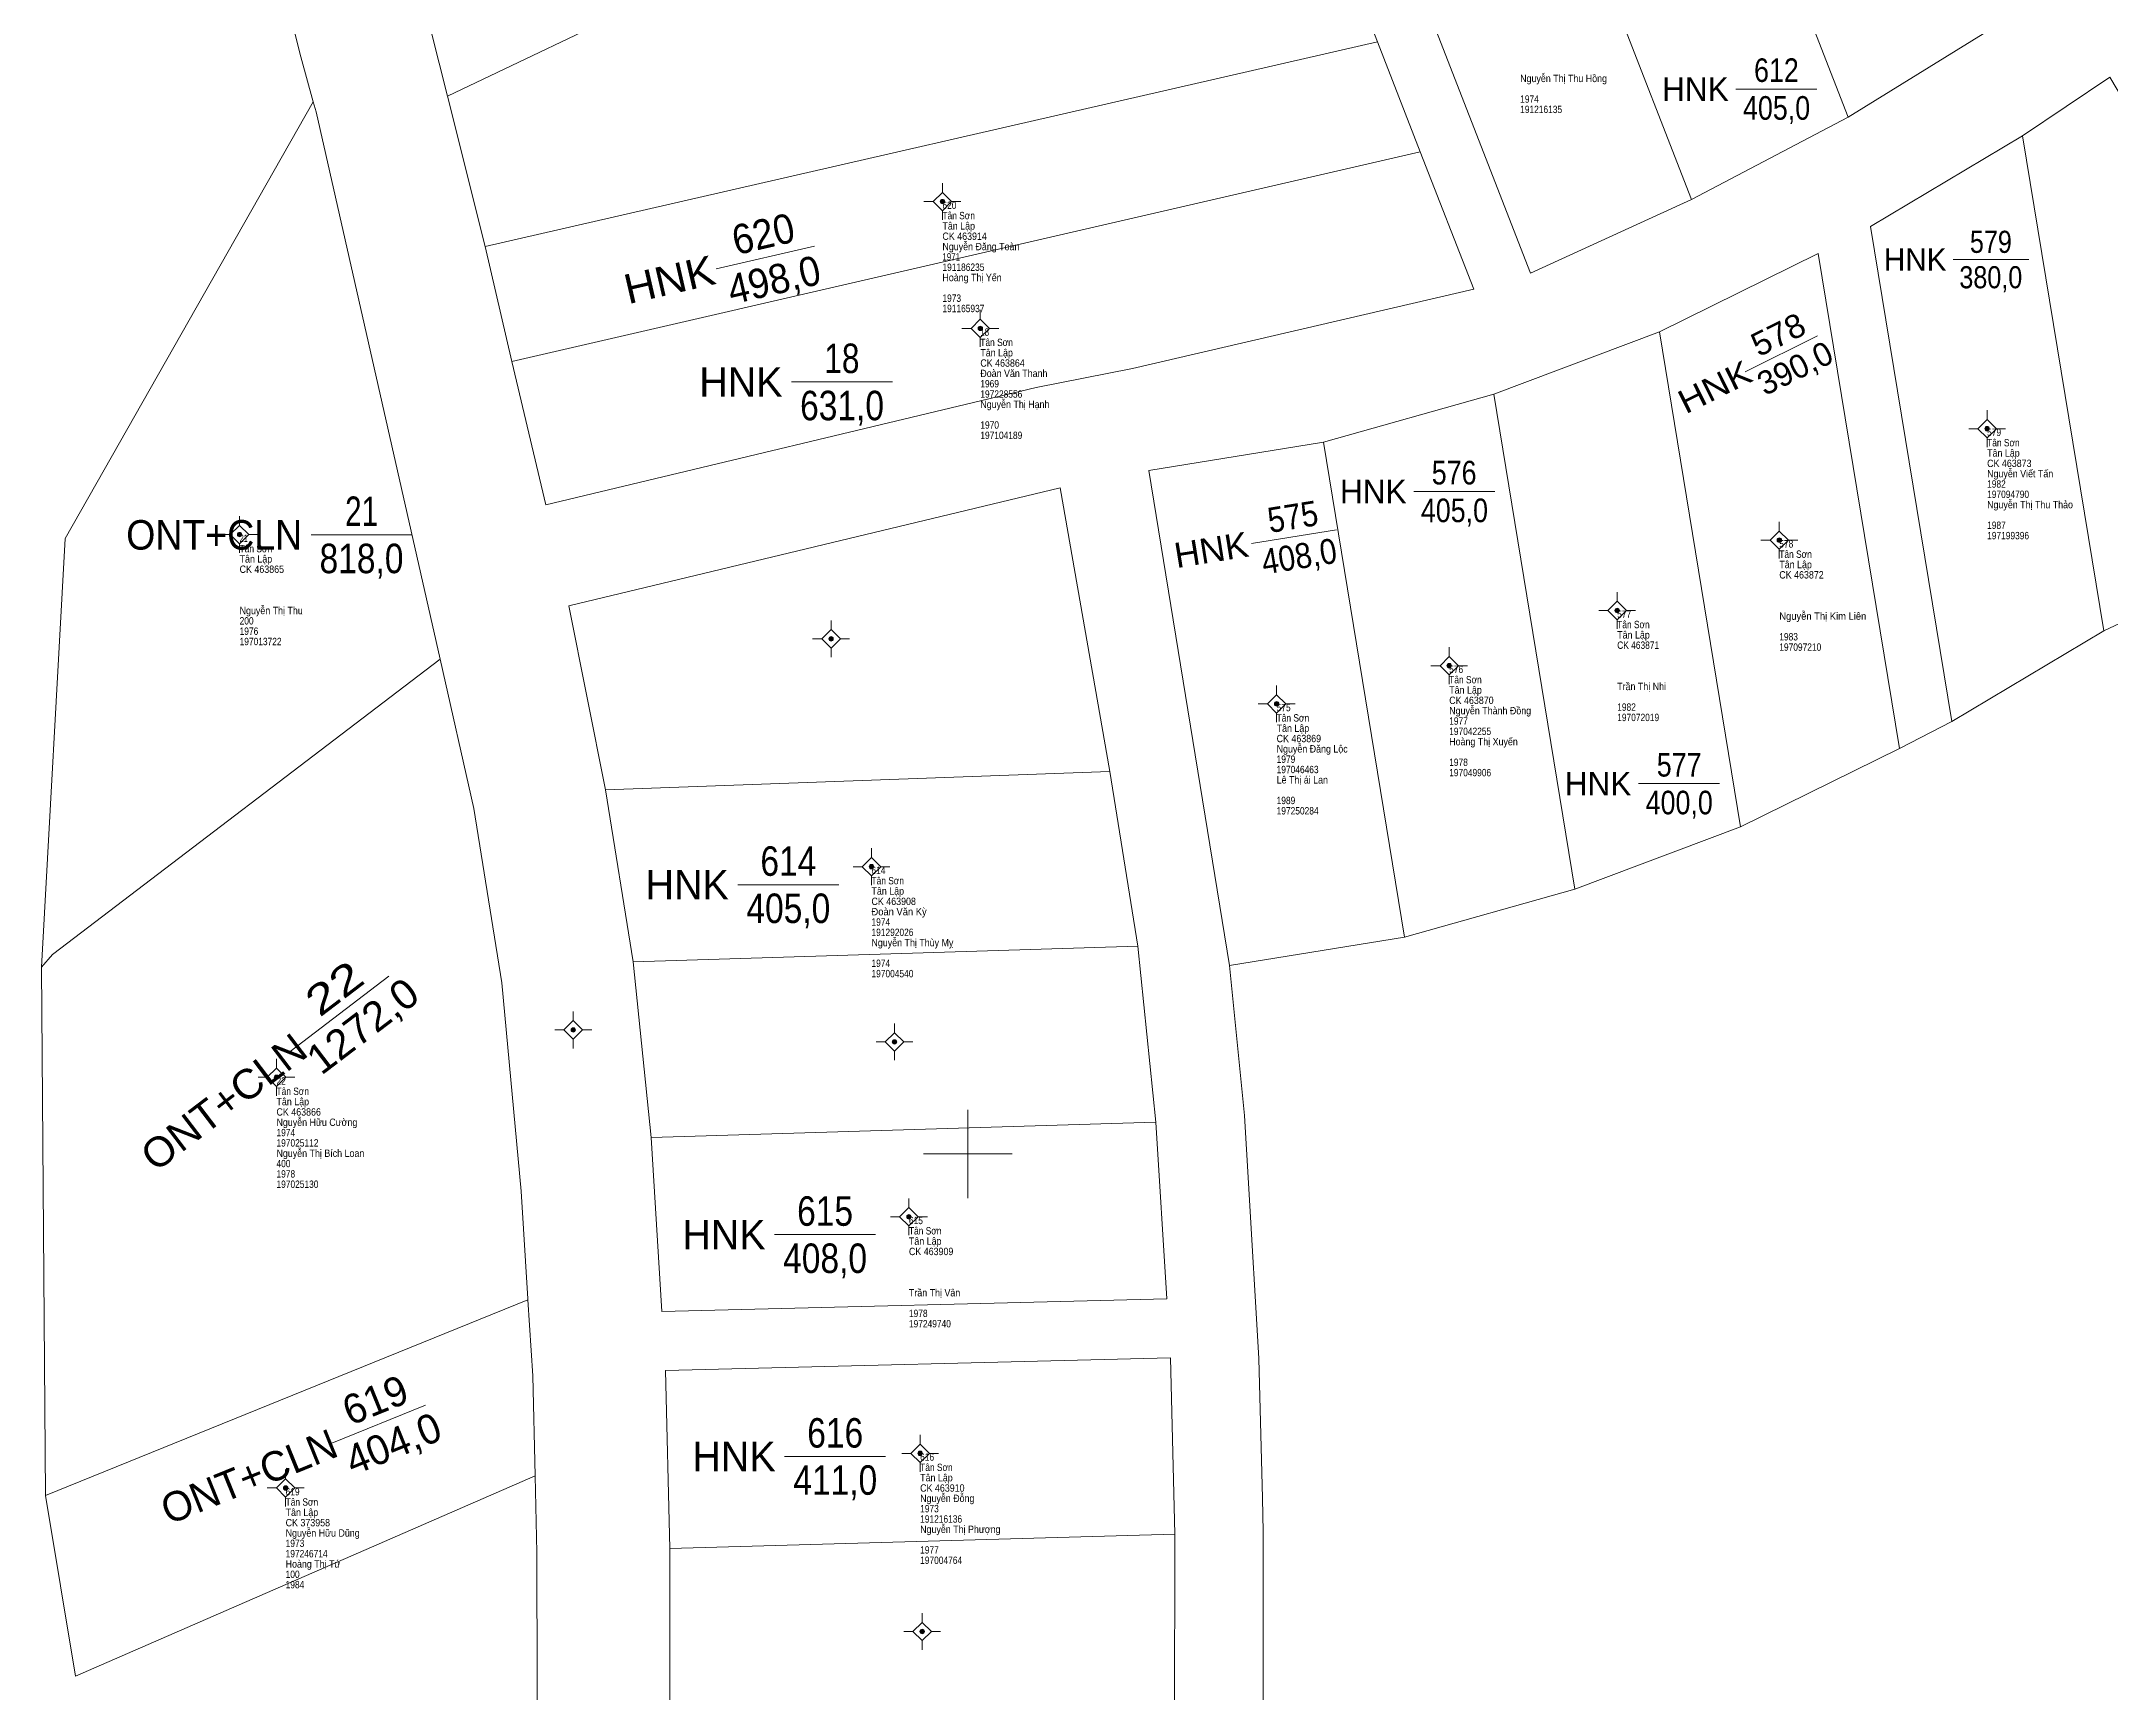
# Model space of a CAD drawing. Header units: metres. Extents: x 547873 to 548420, y 1837499 to 1838035.
# Drawn here: x 548037.2 to 548177.5, y 1837663.5 to 1837775.4 of the extents above; entities that cross this region are included whole.
import ezdxf
from ezdxf.enums import TextEntityAlignment as Align

# ---------------------------------------------------------------- set-up
doc = ezdxf.new("R2010")
doc.units = ezdxf.units.M
doc.header["$LTSCALE"] = 0.2
for name, color, linetype, lineweight in [('10', 7, 'Continuous', 13), ('11', 7, 'Continuous', 13), ('13', 7, 'Continuous', 13), ('23', 7, 'Continuous', 13), ('63', 7, 'Continuous', 13)]:
    doc.layers.add(name, color=color, linetype=linetype, lineweight=lineweight)
for name, color, linetype in [('15', 7, 'Continuous'), ('2', 7, 'Continuous'), ('4', 7, 'Continuous')]:
    doc.layers.add(name, color=color, linetype=linetype)

msp = doc.modelspace()

# ---------------------------------------------------------------- hatches: boundary and pattern name
at = {"layer": '11'}
for points in [[(548098.4298, 1837764.58, 1), (548098.1297, 1837764.58, 1)], [(548100.9998, 1837755.98, 1), (548100.6998, 1837755.98, 1)], [(548169.2598, 1837749.18, 1), (548168.9598, 1837749.18, 1)], [(548050.7798, 1837742, 1), (548050.4798, 1837742, 1)], [(548155.1698, 1837741.62, 1), (548154.8697, 1837741.62, 1)], [(548144.1798, 1837736.85, 1), (548143.8797, 1837736.85, 1)], [(548090.8798, 1837734.93, 1), (548090.5798, 1837734.93, 1)], [(548132.7897, 1837733.11, 1), (548132.4897, 1837733.11, 1)], [(548121.0898, 1837730.52, 1), (548120.7897, 1837730.52, 1)], [(548093.6198, 1837719.48, 1), (548093.3198, 1837719.48, 1)], [(548073.3998, 1837708.41, 1), (548073.0998, 1837708.41, 1)], [(548095.1798, 1837707.6, 1), (548094.8797, 1837707.6, 1)], [(548053.2798, 1837705.2, 1), (548052.9798, 1837705.2, 1)], [(548096.1597, 1837695.74, 1), (548095.8597, 1837695.74, 1)], [(548096.9198, 1837679.7, 1), (548096.6197, 1837679.7, 1)], [(548053.8998, 1837677.35, 1), (548053.5998, 1837677.35, 1)], [(548097.0598, 1837667.62, 1), (548096.7597, 1837667.62, 1)]]:
    msp.add_hatch(color=256, dxfattribs=at).paths.add_polyline_path(points)

# ---------------------------------------------------------------- linework, layer by layer
at = {"layer": '10'}
for p, q in [((548147.4, 1837802), (548159.69, 1837770.3)), ((548064.72, 1837771.72), (548119.11, 1837797.72)), ((548136.77, 1837796.43), (548149.06, 1837764.73)), ((548067.27, 1837761.53), (548127.78, 1837775.41)), ((548038.8, 1837741.74), (548055.62, 1837771.34)), ((548171.51, 1837769.03), (548177.02, 1837735.48)), ((548069.09, 1837753.74), (548130.68, 1837767.96)), ((548146.9, 1837755.74), (548152.39, 1837722.19)), ((548135.67, 1837751.51), (548141.16, 1837717.96)), ((548124.12, 1837748.26), (548129.61, 1837714.71)), ((548177.02, 1837735.48), (548194.81, 1837743.81)), ((548037.19, 1837712.66), (548038.8, 1837741.74)), ((548166.71, 1837729.33), (548177.02, 1837735.48)), ((548152.39, 1837722.19), (548163.16, 1837727.49)), ((548075.44, 1837724.7), (548109.63, 1837725.94)), ((548141.16, 1837717.96), (548152.39, 1837722.19)), ((548129.61, 1837714.71), (548141.16, 1837717.96)), ((548117.75, 1837712.79), (548129.61, 1837714.71)), ((548077.31, 1837713.02), (548111.52, 1837714.09)), ((548037.19, 1837712.66), (548037.46, 1837676.84)), ((548078.54, 1837701.11), (548112.76, 1837702.15)), ((548037.46, 1837676.84), (548070.18, 1837690.11)), ((548079.79, 1837673.24), (548114.03, 1837674.23))]:
    msp.add_line(p, q, dxfattribs=at)
for points in [[(548037.19, 1837712.66), (548037.94, 1837713.52), (548064.22, 1837733.56)], [(548037.46, 1837676.84), (548039.5, 1837664.6), (548070.66, 1837678.18)]]:
    msp.add_lwpolyline(points, dxfattribs=at)
at = {"layer": '11'}
for p, q in [((548098.28, 1837765.83), (548098.28, 1837765.2)), ((548097.66, 1837764.58), (548097.03, 1837764.58)), ((548098.28, 1837763.96), (548098.28, 1837763.33)), ((548099.53, 1837764.58), (548098.9, 1837764.58)), ((548100.85, 1837757.23), (548100.85, 1837756.6)), ((548100.22, 1837755.98), (548099.6, 1837755.98)), ((548100.85, 1837755.36), (548100.85, 1837754.73)), ((548102.1, 1837755.98), (548101.48, 1837755.98)), ((548169.11, 1837750.43), (548169.11, 1837749.8)), ((548168.48, 1837749.18), (548167.86, 1837749.18)), ((548169.11, 1837748.56), (548169.11, 1837747.93)), ((548170.36, 1837749.18), (548169.74, 1837749.18)), ((548050.63, 1837743.25), (548050.63, 1837742.62)), ((548155.02, 1837742.87), (548155.02, 1837742.24)), ((548050, 1837742), (548049.38, 1837742)), ((548050.63, 1837741.38), (548050.63, 1837740.75)), ((548051.88, 1837742), (548051.26, 1837742)), ((548154.4, 1837741.62), (548153.77, 1837741.62)), ((548156.27, 1837741.62), (548155.64, 1837741.62)), ((548155.02, 1837741), (548155.02, 1837740.37)), ((548144.03, 1837738.1), (548144.03, 1837737.48)), ((548090.73, 1837736.18), (548090.73, 1837735.56)), ((548143.4, 1837736.85), (548142.78, 1837736.85)), ((548144.03, 1837736.22), (548144.03, 1837735.6)), ((548145.28, 1837736.85), (548144.66, 1837736.85)), ((548090.1, 1837734.93), (548089.48, 1837734.93)), ((548090.73, 1837734.3), (548090.73, 1837733.68)), ((548091.98, 1837734.93), (548091.36, 1837734.93)), ((548132.64, 1837734.36), (548132.64, 1837733.74)), ((548132.02, 1837733.11), (548131.39, 1837733.11)), ((548133.89, 1837733.11), (548133.26, 1837733.11)), ((548120.94, 1837731.77), (548120.94, 1837731.14)), ((548132.64, 1837732.48), (548132.64, 1837731.86)), ((548120.32, 1837730.52), (548119.69, 1837730.52)), ((548122.19, 1837730.52), (548121.56, 1837730.52)), ((548120.94, 1837729.9), (548120.94, 1837729.27)), ((548093.47, 1837720.73), (548093.47, 1837720.1)), ((548092.84, 1837719.48), (548092.22, 1837719.48)), ((548094.72, 1837719.48), (548094.1, 1837719.48)), ((548093.47, 1837718.86), (548093.47, 1837718.23)), ((548073.25, 1837709.66), (548073.25, 1837709.04)), ((548072.62, 1837708.41), (548072, 1837708.41)), ((548073.25, 1837707.78), (548073.25, 1837707.16)), ((548074.5, 1837708.41), (548073.88, 1837708.41)), ((548095.03, 1837708.85), (548095.03, 1837708.22)), ((548053.13, 1837706.45), (548053.13, 1837705.82)), ((548094.4, 1837707.6), (548093.78, 1837707.6)), ((548095.03, 1837706.98), (548095.03, 1837706.35)), ((548096.28, 1837707.6), (548095.66, 1837707.6)), ((548052.5, 1837705.2), (548051.88, 1837705.2)), ((548054.38, 1837705.2), (548053.76, 1837705.2)), ((548053.13, 1837704.58), (548053.13, 1837703.95)), ((548096.01, 1837696.99), (548096.01, 1837696.36)), ((548095.38, 1837695.74), (548094.76, 1837695.74)), ((548096.01, 1837695.12), (548096.01, 1837694.49)), ((548097.26, 1837695.74), (548096.64, 1837695.74)), ((548096.14, 1837679.7), (548095.52, 1837679.7)), ((548096.77, 1837680.95), (548096.77, 1837680.32)), ((548098.02, 1837679.7), (548097.4, 1837679.7)), ((548053.75, 1837678.6), (548053.75, 1837677.98)), ((548096.77, 1837679.08), (548096.77, 1837678.45)), ((548053.12, 1837677.35), (548052.5, 1837677.35)), ((548055, 1837677.35), (548054.38, 1837677.35)), ((548053.75, 1837676.72), (548053.75, 1837676.1)), ((548096.91, 1837668.87), (548096.91, 1837668.24)), ((548096.28, 1837667.62), (548095.66, 1837667.62)), ((548096.91, 1837667), (548096.91, 1837666.37)), ((548098.16, 1837667.62), (548097.54, 1837667.62))]:
    msp.add_line(p, q, dxfattribs=at)
for points in [[(548098.28, 1837765.2), (548097.66, 1837764.58), (548098.28, 1837763.96), (548098.9, 1837764.58)], [(548100.85, 1837756.6), (548100.22, 1837755.98), (548100.85, 1837755.36), (548101.48, 1837755.98)], [(548169.11, 1837749.8), (548168.48, 1837749.18), (548169.11, 1837748.56), (548169.74, 1837749.18)], [(548050.63, 1837742.62), (548050, 1837742), (548050.63, 1837741.38), (548051.26, 1837742)], [(548155.02, 1837742.24), (548154.4, 1837741.62), (548155.02, 1837741), (548155.64, 1837741.62)], [(548144.03, 1837737.48), (548143.4, 1837736.85), (548144.03, 1837736.22), (548144.66, 1837736.85)], [(548090.73, 1837735.56), (548090.1, 1837734.93), (548090.73, 1837734.3), (548091.36, 1837734.93)], [(548132.64, 1837733.74), (548132.02, 1837733.11), (548132.64, 1837732.48), (548133.26, 1837733.11)], [(548120.94, 1837731.14), (548120.32, 1837730.52), (548120.94, 1837729.9), (548121.56, 1837730.52)], [(548093.47, 1837720.1), (548092.84, 1837719.48), (548093.47, 1837718.86), (548094.1, 1837719.48)], [(548073.25, 1837709.04), (548072.62, 1837708.41), (548073.25, 1837707.78), (548073.88, 1837708.41)], [(548095.03, 1837708.22), (548094.4, 1837707.6), (548095.03, 1837706.98), (548095.66, 1837707.6)], [(548053.13, 1837705.82), (548052.5, 1837705.2), (548053.13, 1837704.58), (548053.76, 1837705.2)], [(548096.01, 1837696.36), (548095.38, 1837695.74), (548096.01, 1837695.12), (548096.64, 1837695.74)], [(548096.77, 1837680.32), (548096.14, 1837679.7), (548096.77, 1837679.08), (548097.4, 1837679.7)], [(548053.75, 1837677.98), (548053.12, 1837677.35), (548053.75, 1837676.72), (548054.38, 1837677.35)], [(548096.91, 1837668.24), (548096.28, 1837667.62), (548096.91, 1837667), (548097.54, 1837667.62)]]:
    msp.add_lwpolyline(points, close=True, dxfattribs=at)
for centre in [(548098.2797, 1837764.58), (548100.8498, 1837755.98), (548169.1098, 1837749.18), (548050.6298, 1837742), (548155.0197, 1837741.62), (548144.0297, 1837736.85), (548090.7298, 1837734.93), (548132.6397, 1837733.11), (548120.9398, 1837730.52), (548093.4698, 1837719.48), (548073.2498, 1837708.41), (548095.0297, 1837707.6), (548053.1298, 1837705.2), (548096.0097, 1837695.74), (548096.7697, 1837679.7), (548053.7498, 1837677.35), (548096.9097, 1837667.62)]:
    msp.add_circle(centre, 0.15, dxfattribs=at)
at = {"layer": '13'}
for p, q in [((548152.08, 1837772.21), (548157.57, 1837772.21)), ((548082.93, 1837760.02), (548089.61, 1837761.56)), ((548166.8, 1837760.65), (548171.94, 1837760.65)), ((548152.7, 1837753.03), (548157.62, 1837755.47)), ((548088.04, 1837752.35), (548094.9, 1837752.35)), ((548130.24, 1837744.92), (548135.73, 1837744.92)), ((548055.47, 1837741.98), (548062.32, 1837741.98)), ((548119.24, 1837741.4), (548124.99, 1837742.32)), ((548145.48, 1837725.11), (548150.97, 1837725.11)), ((548084.4, 1837718.26), (548091.26, 1837718.26)), ((548054.06, 1837706.95), (548060.75, 1837712.05)), ((548086.9, 1837694.53), (548093.75, 1837694.53)), ((548056.89, 1837680.4), (548063.24, 1837682.97)), ((548087.58, 1837679.49), (548094.43, 1837679.49))]:
    msp.add_line(p, q, dxfattribs=at)
at = {"layer": '23'}
for p, q in [((548062.77, 1837779.48), (548064.72, 1837771.72)), ((548159.69, 1837770.3), (548169.9, 1837776.6)), ((548127.78, 1837775.41), (548130.68, 1837767.96)), ((548064.72, 1837771.72), (548067.27, 1837761.53)), ((548149.06, 1837764.73), (548159.69, 1837770.3)), ((548067.27, 1837761.53), (548069.09, 1837753.74)), ((548135.67, 1837751.51), (548146.9, 1837755.74)), ((548124.12, 1837748.26), (548135.67, 1837751.51)), ((548163.16, 1837727.49), (548166.71, 1837729.33)), ((548109.63, 1837725.94), (548111.52, 1837714.09)), ((548075.44, 1837724.7), (548077.31, 1837713.02)), ((548111.52, 1837714.09), (548112.76, 1837702.15)), ((548077.31, 1837713.02), (548078.54, 1837701.11))]:
    msp.add_line(p, q, dxfattribs=at)
for points in [[(548041.03, 1837813.7), (548047.77, 1837801.78), (548050.1, 1837792.73), (548052.08, 1837785.02), (548054.77, 1837774.4), (548055.62, 1837771.34)], [(548119.11, 1837797.72), (548121.98, 1837790.32), (548124.32, 1837784.29), (548124.87, 1837782.86), (548127.78, 1837775.41)], [(548125.84, 1837791.42), (548138.15, 1837759.73), (548149.06, 1837764.73)], [(548171.51, 1837769.03), (548177.42, 1837773.02), (548194.81, 1837743.81)], [(548055.62, 1837771.34), (548055.81, 1837770.67), (548064.22, 1837733.56)], [(548166.71, 1837729.33), (548161.21, 1837762.88), (548171.51, 1837769.03)], [(548069.09, 1837753.74), (548071.39, 1837744.01), (548104.64, 1837751.97), (548111.16, 1837753.26), (548134.3, 1837758.64), (548130.68, 1837767.96)], [(548146.9, 1837755.74), (548157.65, 1837761.06), (548163.16, 1837727.49)], [(548117.75, 1837712.79), (548112.27, 1837746.35), (548124.12, 1837748.26)], [(548075.44, 1837724.7), (548072.96, 1837737.17), (548106.27, 1837745.16), (548109.63, 1837725.94)], [(548064.22, 1837733.56), (548066.51, 1837723.43), (548068.41, 1837711.61), (548069.73, 1837697.47), (548070.18, 1837690.18), (548070.18, 1837690.11)], [(548117.75, 1837712.79), (548118.75, 1837702.61), (548119.03, 1837698.01), (548119.74, 1837686.14), (548119.97, 1837676.66), (548120.03, 1837674.38), (548120.03, 1837670.82), (548120.02, 1837664.72), (548120.02, 1837662.25)], [(548078.54, 1837701.11), (548079.25, 1837689.32), (548113.49, 1837690.17), (548112.76, 1837702.15)], [(548070.18, 1837690.11), (548070.5, 1837684.95), (548070.66, 1837678.18)], [(548079.79, 1837673.24), (548079.5, 1837685.32), (548113.74, 1837686.17), (548114.03, 1837674.23)], [(548070.8, 1837661.1), (548070.8, 1837664.72), (548070.8, 1837666.16), (548070.79, 1837670.82), (548070.79, 1837672.97), (548070.66, 1837678.18)], [(548114.02, 1837662.35), (548114.02, 1837664.73), (548114.03, 1837670.83), (548114.03, 1837674.23)], [(548079.8, 1837661), (548079.8, 1837664.73), (548079.79, 1837670.83), (548079.79, 1837673.24)]]:
    msp.add_lwpolyline(points, dxfattribs=at)
at = {"layer": '63'}
for p, q in [((548100, 1837697), (548100, 1837703)), ((548097, 1837700), (548103, 1837700))]:
    msp.add_line(p, q, dxfattribs=at)

# ---------------------------------------------------------------- texts
at = {"layer": '13'}
for s, height, width, p in [('612', 1.6, 0.85, (548154.825, 1837772.69)), ('579', 1.5, 0.85, (548169.365, 1837761.1)), ('18', 2, 0.8, (548091.465, 1837752.95)), ('576', 1.6, 0.85, (548132.975, 1837745.4)), ('21', 2, 0.75, (548058.9, 1837742.58)), ('577', 1.6, 0.85, (548148.23, 1837725.59)), ('614', 2, 0.85, (548087.835, 1837718.86)), ('615', 2, 0.85, (548090.325, 1837695.13)), ('616', 2, 0.85, (548091.01, 1837680.09))]:
    msp.add_text(s, height=height, dxfattribs=dict(at, width=width)).set_placement(p, align=Align.CENTER)
for s, height, rotation, width, p in [('620', 2, 13.001, 0.95, (548086.355, 1837761.416)), ('578', 1.6, 26.33, 1.05, (548155.3002, 1837754.8463)), ('575', 1.7, 9.156, 0.9, (548122.1697, 1837742.3772)), ('22', 2, 37.326, 1.35, (548057.6537, 1837710.4404))]:
    msp.add_text(s, height=height, rotation=rotation, dxfattribs=dict(at, width=width)).set_placement(p, align=Align.CENTER)
msp.add_text('619', height=2, rotation=22.067, dxfattribs=at).set_placement((548060.1993, 1837682.3913), align=Align.CENTER)
at = {"layer": '15'}
for s, width, p in [('Nguyễn Thị Thu Hồng', 0.9, (548137.45, 1837772.68)), ('1974', 0.85, (548137.45, 1837771.28)), ('191216135', 0.85, (548137.45, 1837770.58)), ('Tân Sơn', 0.85, (548098.28, 1837763.38)), ('620', 0.85, (548098.28, 1837764.08)), ('Tân Lập', 0.9, (548098.28, 1837762.68)), ('CK 463914', 0.9, (548098.28, 1837761.98)), ('1971', 0.8, (548098.28, 1837760.58)), ('Nguyễn Đăng Toàn', 0.9, (548098.28, 1837761.28)), ('191186235', 0.85, (548098.28, 1837759.88)), ('Hoàng Thị Yến', 0.9, (548098.28, 1837759.18)), ('1973', 0.85, (548098.28, 1837757.78)), ('191165937', 0.85, (548098.28, 1837757.08)), ('18', 0.8, (548100.85, 1837755.48)), ('Tân Sơn', 0.85, (548100.85, 1837754.78)), ('Tân Lập', 0.9, (548100.85, 1837754.08)), ('Đoàn Văn Thanh', 0.9, (548100.85, 1837752.68)), ('CK 463864', 0.9, (548100.85, 1837753.38)), ('1969', 0.85, (548100.85, 1837751.98)), ('197228556', 0.85, (548100.85, 1837751.28)), ('Nguyễn Thị Hạnh', 0.9, (548100.85, 1837750.58)), ('1970', 0.85, (548100.85, 1837749.18)), ('197104189', 0.85, (548100.85, 1837748.48)), ('Tân Sơn', 0.85, (548169.11, 1837747.98)), ('579', 0.85, (548169.11, 1837748.68)), ('Tân Lập', 0.9, (548169.11, 1837747.28)), ('CK 463873', 0.9, (548169.11, 1837746.58)), ('1982', 0.85, (548169.11, 1837745.18)), ('Nguyễn Viết Tấn', 0.9, (548169.11, 1837745.88)), ('197094790', 0.85, (548169.11, 1837744.48)), ('Nguyễn Thị Thu Thảo', 0.9, (548169.11, 1837743.78)), ('1987', 0.85, (548169.11, 1837742.38)), ('Tân Sơn', 0.85, (548050.63, 1837740.8)), ('21', 0.75, (548050.63, 1837741.5)), ('578', 0.85, (548155.02, 1837741.12)), ('197199396', 0.85, (548169.11, 1837741.68)), ('Tân Lập', 0.9, (548050.63, 1837740.1)), ('Tân Sơn', 0.85, (548155.02, 1837740.42)), ('Tân Lập', 0.9, (548155.02, 1837739.72)), ('CK 463865', 0.9, (548050.63, 1837739.4)), ('CK 463872', 0.9, (548155.02, 1837739.02)), ('Nguyễn Thị Thu', 0.9, (548050.63, 1837736.6)), ('200', 0.85, (548050.63, 1837735.9)), ('1976', 0.85, (548050.63, 1837735.2)), ('Tân Sơn', 0.85, (548144.03, 1837735.65)), ('577', 0.85, (548144.03, 1837736.35)), ('Nguyễn Thị Kim Liên', 0.95, (548155.02, 1837736.22)), ('197013722', 0.85, (548050.63, 1837734.5)), ('Tân Lập', 0.9, (548144.03, 1837734.95)), ('CK 463871', 0.85, (548144.03, 1837734.25)), ('1983', 0.85, (548155.02, 1837734.82)), ('197097210', 0.85, (548155.02, 1837734.12)), ('576', 0.85, (548132.64, 1837732.61)), ('Tân Sơn', 0.85, (548132.64, 1837731.91)), ('Tân Lập', 0.9, (548132.64, 1837731.21)), ('Trần Thị Nhi', 0.9, (548144.03, 1837731.45)), ('575', 0.85, (548120.94, 1837730.02)), ('CK 463870', 0.9, (548132.64, 1837730.51)), ('Nguyễn Thành Đồng', 0.9, (548132.64, 1837729.81)), ('1982', 0.85, (548144.03, 1837730.05)), ('Tân Sơn', 0.85, (548120.94, 1837729.32)), ('Tân Lập', 0.9, (548120.94, 1837728.62)), ('1977', 0.85, (548132.64, 1837729.11)), ('197042255', 0.85, (548132.64, 1837728.41)), ('197072019', 0.85, (548144.03, 1837729.35)), ('CK 463869', 0.9, (548120.94, 1837727.92)), ('Nguyễn Đăng Lộc', 0.9, (548120.94, 1837727.22)), ('Hoàng Thị Xuyến', 0.9, (548132.64, 1837727.71)), ('1979', 0.85, (548120.94, 1837726.52)), ('197046463', 0.85, (548120.94, 1837725.82)), ('1978', 0.85, (548132.64, 1837726.31)), ('197049906', 0.85, (548132.64, 1837725.61)), ('Lê Thị ái Lan', 0.9, (548120.94, 1837725.12)), ('1989', 0.85, (548120.94, 1837723.72)), ('197250284', 0.85, (548120.94, 1837723.02)), ('614', 0.85, (548093.47, 1837718.98)), ('Tân Sơn', 0.85, (548093.47, 1837718.28)), ('Tân Lập', 0.9, (548093.47, 1837717.58)), ('Đoàn Văn Kỳ', 0.95, (548093.47, 1837716.18)), ('CK 463908', 0.9, (548093.47, 1837716.88)), ('1974', 0.85, (548093.47, 1837715.48)), ('191292026', 0.85, (548093.47, 1837714.78)), ('Nguyễn Thị Thùy Mỵ', 0.9, (548093.47, 1837714.08)), ('1974', 0.85, (548093.47, 1837712.68)), ('197004540', 0.85, (548093.47, 1837711.98)), ('22', 0.85, (548053.13, 1837704.7)), ('Tân Sơn', 0.85, (548053.13, 1837704)), ('Tân Lập', 0.9, (548053.13, 1837703.3)), ('CK 463866', 0.9, (548053.13, 1837702.6)), ('Nguyễn Hữu Cường', 0.9, (548053.13, 1837701.9)), ('1974', 0.85, (548053.13, 1837701.2)), ('197025112', 0.85, (548053.13, 1837700.5)), ('400', 0.85, (548053.13, 1837699.1)), ('Nguyễn Thị Bích Loan', 0.9, (548053.13, 1837699.8)), ('1978', 0.85, (548053.13, 1837698.4)), ('197025130', 0.85, (548053.13, 1837697.7)), ('Tân Sơn', 0.85, (548096.01, 1837694.54)), ('615', 0.85, (548096.01, 1837695.24)), ('Tân Lập', 0.9, (548096.01, 1837693.84)), ('CK 463909', 0.9, (548096.01, 1837693.14)), ('Trần Thị Vân', 0.9, (548096.01, 1837690.34)), ('1978', 0.85, (548096.01, 1837688.94)), ('197249740', 0.85, (548096.01, 1837688.24)), ('616', 0.85, (548096.77, 1837679.2)), ('Tân Sơn', 0.85, (548096.77, 1837678.5)), ('Tân Lập', 0.9, (548096.77, 1837677.8)), ('619', 0.85, (548053.75, 1837676.85)), ('CK 463910', 0.9, (548096.77, 1837677.1)), ('Nguyễn Đỗng', 0.9, (548096.77, 1837676.4)), ('Tân Sơn', 0.85, (548053.75, 1837676.15)), ('Tân Lập', 0.9, (548053.75, 1837675.45)), ('1973', 0.85, (548096.77, 1837675.7)), ('191216136', 0.85, (548096.77, 1837675)), ('CK 373958', 0.9, (548053.75, 1837674.75)), ('Nguyễn Hữu Dũng', 0.9, (548053.75, 1837674.05)), ('Nguyễn Thị Phượng', 0.9, (548096.77, 1837674.3)), ('1973', 0.85, (548053.75, 1837673.35)), ('197246714', 0.85, (548053.75, 1837672.65)), ('1977', 0.85, (548096.77, 1837672.9)), ('197004764', 0.85, (548096.77, 1837672.2)), ('100', 0.85, (548053.75, 1837671.25)), ('Hoàng Thị Tứ', 0.9, (548053.75, 1837671.95)), ('1984', 0.85, (548053.75, 1837670.55))]:
    msp.add_text(s, height=0.5, dxfattribs=dict(at, width=width)).set_placement(p)
at = {"layer": '2'}
for height, p in [(1.6, (548151.59, 1837771.41)), (1.5, (548166.35, 1837759.9)), (2, (548087.44, 1837751.35)), (1.6, (548129.75, 1837744.12)), (1.6, (548144.99, 1837724.31)), (2, (548083.8, 1837717.26)), (2, (548086.29, 1837693.53)), (2, (548086.97, 1837678.49))]:
    msp.add_text('HNK', height=height, dxfattribs=at).set_placement(p, align=Align.RIGHT)
for s, height, rotation, width, p in [('HNK', 2, 13.001, 1.1, (548083.0201, 1837759.0115)), ('HNK', 1.6, 26.33, 1.15, (548153.3303, 1837752.4459)), ('HNK', 1.7, 9.156, 1.05, (548119.1295, 1837740.5242)), ('ONT+CLN', 2, 37.326, 1.05, (548055.4073, 1837706.7188))]:
    msp.add_text(s, height=height, rotation=rotation, dxfattribs=dict(at, width=width)).set_placement(p, align=Align.RIGHT)
at = {"layer": '2', "width": 0.95}
msp.add_text('ONT+CLN', height=2, dxfattribs=at).set_placement((548054.87, 1837740.98), align=Align.RIGHT)
at = {"layer": '2'}
msp.add_text('ONT+CLN', height=2, rotation=22.067, dxfattribs=at).set_placement((548057.4586, 1837679.5528), align=Align.RIGHT)
at = {"layer": '4', "width": 0.85}
for s, height, p in [('405,0', 1.6, (548154.835, 1837770.13)), ('380,0', 1.5, (548169.36, 1837758.7)), ('631,0', 2, (548091.475, 1837749.75)), ('405,0', 1.6, (548132.995, 1837742.84)), ('818,0', 2, (548058.895, 1837739.38)), ('400,0', 1.6, (548148.235, 1837723.03)), ('405,0', 2, (548087.835, 1837715.66)), ('408,0', 2, (548090.325, 1837691.93)), ('411,0', 2, (548091.015, 1837676.89))]:
    msp.add_text(s, height=height, dxfattribs=at).set_placement(p, align=Align.CENTER)
at = {"layer": '4'}
for s, height, rotation, width, p in [('498,0', 2, 13.001, 0.95, (548087.085, 1837758.3054)), ('408,0', 1.7, 9.156, 0.9, (548122.5997, 1837739.6942)), ('1272,0', 2, 37.326, 1.05, (548059.5787, 1837707.892))]:
    msp.add_text(s, height=height, rotation=rotation, dxfattribs=dict(at, width=width)).set_placement(p, align=Align.CENTER)
for s, height, rotation, p in [('390,0', 1.6, 26.33, (548156.4402, 1837752.5676)), ('404,0', 2, 22.067, (548061.4193, 1837679.4343))]:
    msp.add_text(s, height=height, rotation=rotation, dxfattribs=at).set_placement(p, align=Align.CENTER)

doc.saveas('drawing.dxf')
